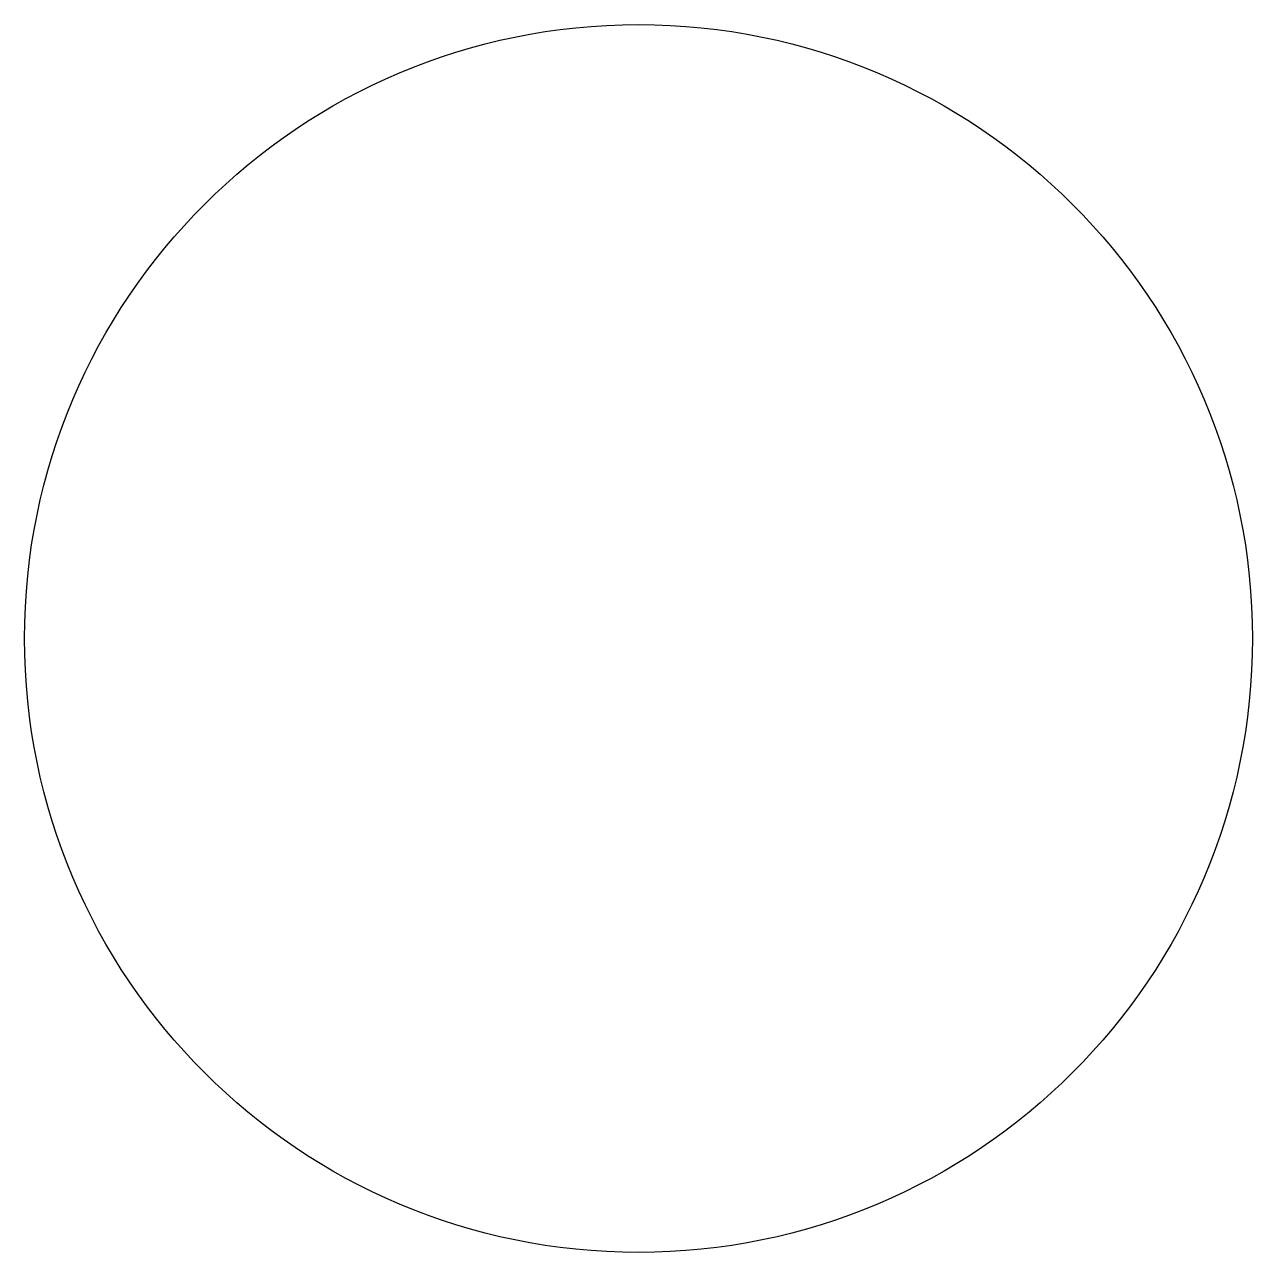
# Model space of a CAD drawing. Header units: inches. Extents: x -276 to 314, y -282 to 308.
import ezdxf

# ---------------------------------------------------------------- set-up
doc = ezdxf.new("R2010")
doc.units = ezdxf.units.IN
doc.header["$MEASUREMENT"] = 0

msp = doc.modelspace()

# ---------------------------------------------------------------- linework, layer by layer
msp.add_circle((19.15, 12.99), 295)

doc.saveas('drawing.dxf')
